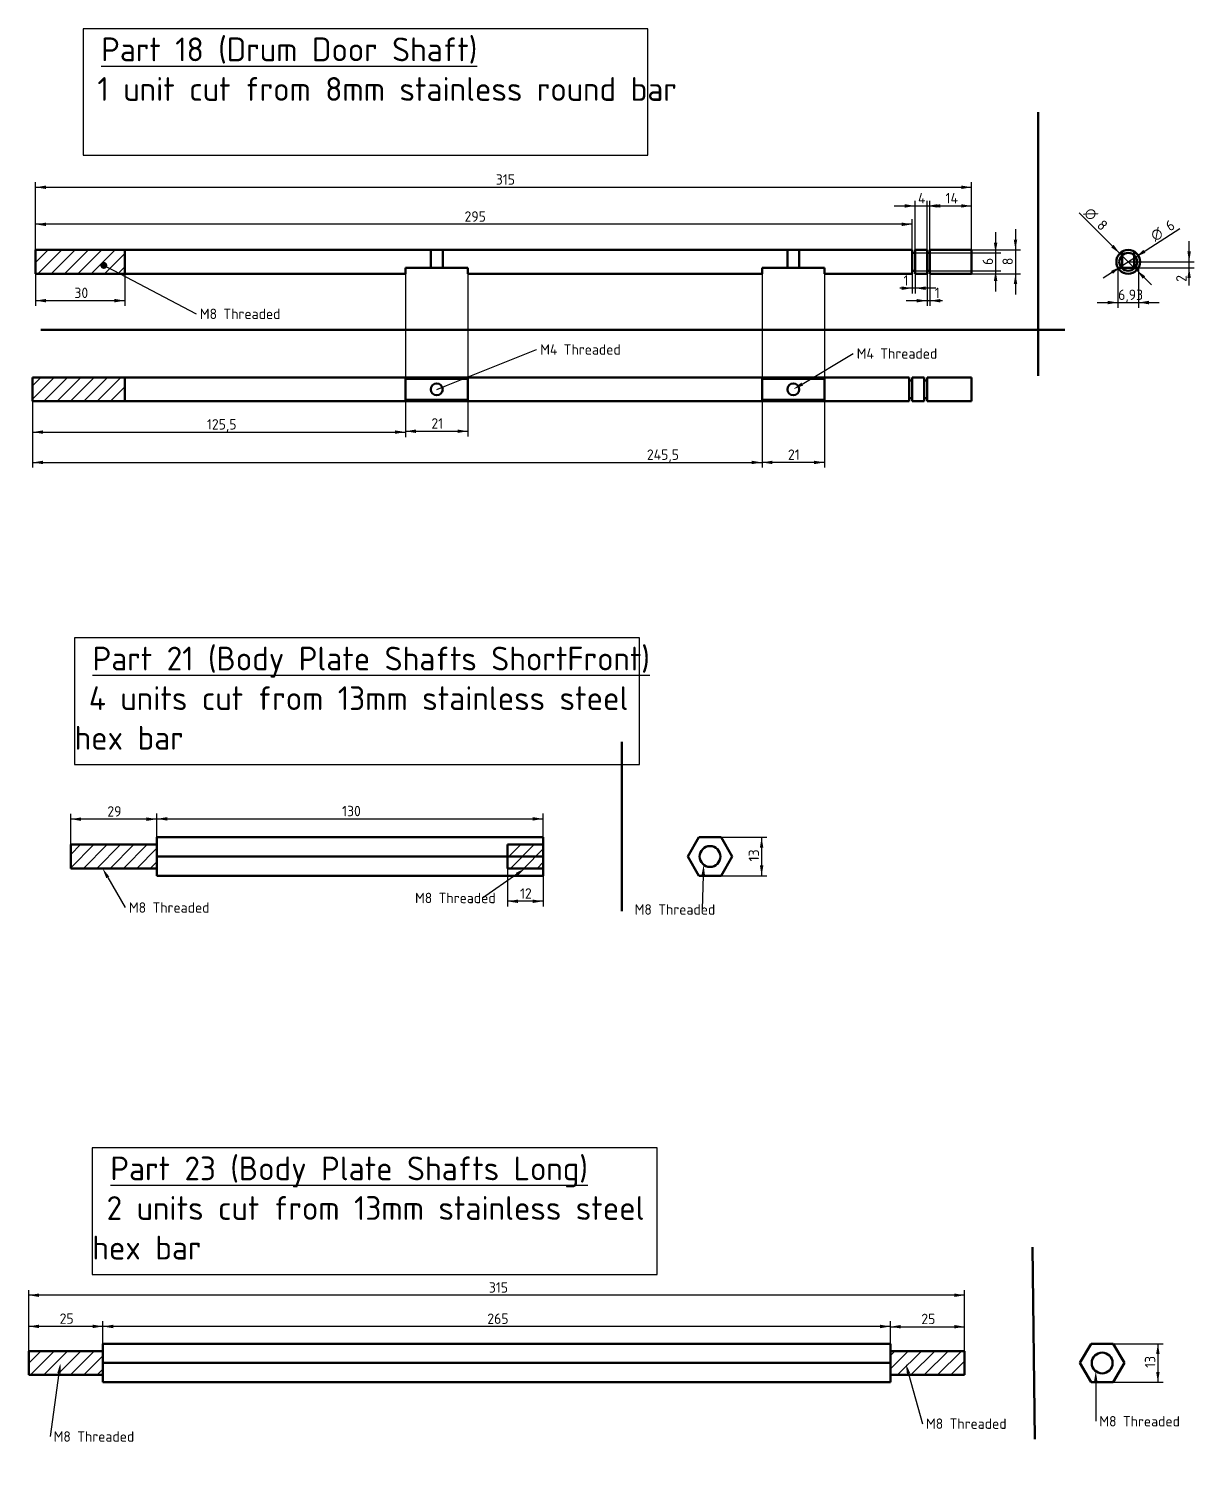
# Model space of a CAD drawing. Header units: millimetres. Extents: x 26 to 832, y 51 to 587.
# Drawn here: x 25.6 to 417.9, y 50.6 to 533.3 of the extents above; entities that cross this region are included whole.
import ezdxf
from ezdxf import colors
from ezdxf.entities.mleader import LeaderData, LeaderLine
from ezdxf.enums import TextEntityAlignment as Align
from ezdxf.lldxf.tags import DXFTag
from ezdxf.math import Vec2, Vec3

# ---------------------------------------------------------------- set-up
doc = ezdxf.new("R2010")
doc.units = ezdxf.units.MM
doc.layers.add('Default', color=7, linetype='Continuous')
doc.layers.add('Dimensions', color=7, linetype='Continuous')
doc.styles.add('SEACAD_Solid_Edge_ISO', font='seiso.ttf')
doc.styles.add('SEACAD_Solid_Edge_ISO1_Symbols', font='semeci1.ttf')
tags = doc.linetypes.add('DIVIDE2', pattern=[15.875, 6.35, -3.175, 0, -3.175, 0, -3.175]).pattern_tags.tags
tags[14:15] = [DXFTag(74, 4), DXFTag(75, 0), DXFTag(340, '0'), DXFTag(46, 0.0), DXFTag(50, 0.0), DXFTag(44, 0.0), DXFTag(45, 0.0)]
tags[12:13] = [DXFTag(74, 4), DXFTag(75, 0), DXFTag(340, '0'), DXFTag(46, 0.0), DXFTag(50, 0.0), DXFTag(44, 0.0), DXFTag(45, 0.0)]
tags[10:11] = [DXFTag(74, 4), DXFTag(75, 0), DXFTag(340, '0'), DXFTag(46, 0.0), DXFTag(50, 0.0), DXFTag(44, 0.0), DXFTag(45, 0.0)]
tags[8:9] = [DXFTag(74, 4), DXFTag(75, 0), DXFTag(340, '0'), DXFTag(46, 0.0), DXFTag(50, 0.0), DXFTag(44, 0.0), DXFTag(45, 0.0)]
tags[6:7] = [DXFTag(74, 4), DXFTag(75, 0), DXFTag(340, '0'), DXFTag(46, 0.0), DXFTag(50, 0.0), DXFTag(44, 0.0), DXFTag(45, 0.0)]
tags[4:5] = [DXFTag(74, 4), DXFTag(75, 0), DXFTag(340, '0'), DXFTag(46, 0.0), DXFTag(50, 0.0), DXFTag(44, 0.0), DXFTag(45, 0.0)]
tags = doc.linetypes.add('HIDDEN2', pattern=[4.7625, 3.175, -1.5875]).pattern_tags.tags
tags[6:7] = [DXFTag(74, 4), DXFTag(75, 0), DXFTag(340, '0'), DXFTag(46, 0.0), DXFTag(50, 0.0), DXFTag(44, 0.0), DXFTag(45, 0.0)]
tags[4:5] = [DXFTag(74, 4), DXFTag(75, 0), DXFTag(340, '0'), DXFTag(46, 0.0), DXFTag(50, 0.0), DXFTag(44, 0.0), DXFTag(45, 0.0)]
doc.dimstyles.new('ISO_(mm)', dxfattribs={"dimtxt": 3.5, "dimasz": 3.5, "dimexe": 1.75, "dimexo": 0, "dimgap": 0.875, "dimtad": 1, "dimtxsty": 'SEACAD_Solid_Edge_ISO', "dimblk1": '_SE_FILLED', "dimblk2": '_SE_FILLED', "dimsah": 1, "dimcen": 1.75, "dimadec": 0, "dimazin": 0, "dimtfac": 0.5, "dimtmove": 0, "dimatfit": 3, "dimfxl": 1, "dimarcsym": 0})

# ---------------------------------------------------------------- blocks, each defined once
blk = doc.blocks.new('_SE_FILLED')
at = {"color": 0}
blk.add_line((0, 0), (-1, 0), dxfattribs=at)
blk.add_solid([(0, 0), (-1, -0.1665), (-1, 0.1665), (0, 0)], dxfattribs=at)
blk = doc.blocks.new('_DOT')
at = {"color": 0}
blk.add_line((0, 0), (-1, 0), dxfattribs=at)
at = {"color": 0, "const_width": 0.333}
blk.add_lwpolyline([(-0.1665, 0, 1), (0.1665, 0, 1)], format="xyb", close=True, dxfattribs=at)
blk = doc.blocks.new('DMBLK68')
at = {"layer": 'Dimensions', "linetype": 'Continuous', "lineweight": 25}
for points in [[(31.41, 480.44), (27.91, 479.85), (31.41, 479.27)], [(339.41, 480.44), (339.41, 479.27), (342.91, 479.85)]]:
    blk.add_hatch(color=7, dxfattribs=at).paths.add_polyline_path(points)
at = {"layer": 'Dimensions', "color": 7, "linetype": 'Continuous', "lineweight": 25}
for p, q in [((27.91, 458.76), (27.91, 481.6)), ((27.91, 479.85), (342.91, 479.85)), ((342.91, 454.76), (342.91, 481.6))]:
    blk.add_line(p, q, dxfattribs=at)
at = {"layer": 'Dimensions', "color": 7, "linetype": 'Continuous', "lineweight": 25, "style": 'SEACAD_Solid_Edge_ISO'}
blk.add_text('315', height=3.5, dxfattribs=at).set_placement((182.79, 484.23), align=Align.TOP_LEFT)
blk = doc.blocks.new('DMBLK69')
at = {"layer": 'Dimensions', "linetype": 'Continuous', "lineweight": 25}
for points in [[(332.41, 474.16), (328.91, 473.58), (332.41, 473)], [(339.41, 474.16), (339.41, 473), (342.91, 473.58)]]:
    blk.add_hatch(color=7, dxfattribs=at).paths.add_polyline_path(points)
at = {"layer": 'Dimensions', "color": 7, "linetype": 'Continuous', "lineweight": 25}
for p, q in [((328.91, 458.76), (328.91, 475.33)), ((328.91, 473.58), (342.91, 473.58)), ((342.91, 458.76), (342.91, 475.33))]:
    blk.add_line(p, q, dxfattribs=at)
at = {"layer": 'Dimensions', "color": 7, "linetype": 'Continuous', "lineweight": 25, "style": 'SEACAD_Solid_Edge_ISO'}
blk.add_text('14', height=3.5, dxfattribs=at).set_placement((334.16, 477.95), align=Align.TOP_LEFT)
blk = doc.blocks.new('DMBLK70')
at = {"layer": 'Dimensions', "linetype": 'Continuous', "lineweight": 25}
for points in [[(324.41, 441.08), (327.91, 441.66), (324.41, 442.25)], [(332.41, 441.08), (332.41, 442.25), (328.91, 441.66)]]:
    blk.add_hatch(color=7, dxfattribs=at).paths.add_polyline_path(points)
at = {"layer": 'Dimensions', "color": 7, "linetype": 'Continuous', "lineweight": 25}
for p, q in [((327.91, 457.76), (327.91, 439.91)), ((328.91, 457.76), (328.91, 439.91)), ((333.17, 441.66), (320.91, 441.66))]:
    blk.add_line(p, q, dxfattribs=at)
at = {"layer": 'Dimensions', "color": 7, "linetype": 'Continuous', "lineweight": 25, "style": 'SEACAD_Solid_Edge_ISO'}
blk.add_text('1', height=3.5, dxfattribs=at).set_placement((330.51, 446.04), align=Align.TOP_LEFT)
blk = doc.blocks.new('DMBLK71')
at = {"layer": 'Dimensions', "linetype": 'Continuous', "lineweight": 25}
for points in [[(319.41, 445.29), (322.91, 445.88), (319.41, 446.46)], [(327.41, 445.29), (327.41, 446.46), (323.91, 445.88)]]:
    blk.add_hatch(color=7, dxfattribs=at).paths.add_polyline_path(points)
at = {"layer": 'Dimensions', "color": 7, "linetype": 'Continuous', "lineweight": 25}
for p, q in [((322.91, 451.76), (322.91, 444.13)), ((323.91, 451.76), (323.91, 444.13)), ((330.91, 445.88), (318.76, 445.88))]:
    blk.add_line(p, q, dxfattribs=at)
at = {"layer": 'Dimensions', "color": 7, "linetype": 'Continuous', "lineweight": 25, "style": 'SEACAD_Solid_Edge_ISO'}
blk.add_text('1', height=3.5, dxfattribs=at).set_placement((319.99, 450.25), align=Align.TOP_LEFT)
blk = doc.blocks.new('DMBLK72')
at = {"layer": 'Dimensions', "linetype": 'Continuous', "lineweight": 25}
for points in [[(320.41, 474.16), (320.41, 473), (323.91, 473.58)], [(331.41, 474.16), (327.91, 473.58), (331.41, 473)]]:
    blk.add_hatch(color=7, dxfattribs=at).paths.add_polyline_path(points)
at = {"layer": 'Dimensions', "color": 7, "linetype": 'Continuous', "lineweight": 25}
for p, q in [((316.91, 473.58), (334.91, 473.58)), ((323.91, 458.76), (323.91, 475.33)), ((327.91, 458.76), (327.91, 475.33))]:
    blk.add_line(p, q, dxfattribs=at)
at = {"layer": 'Dimensions', "color": 7, "linetype": 'Continuous', "lineweight": 25, "style": 'SEACAD_Solid_Edge_ISO'}
blk.add_text('4', height=3.5, dxfattribs=at).set_placement((324.88, 477.95), align=Align.TOP_LEFT)
blk = doc.blocks.new('DMBLK73')
at = {"layer": 'Dimensions', "linetype": 'Continuous', "lineweight": 25}
for points in [[(31.41, 467.97), (27.91, 467.38), (31.41, 466.8)], [(319.41, 467.97), (319.41, 466.8), (322.91, 467.38)]]:
    blk.add_hatch(color=7, dxfattribs=at).paths.add_polyline_path(points)
at = {"layer": 'Dimensions', "color": 7, "linetype": 'Continuous', "lineweight": 25}
for p, q in [((27.91, 458.76), (27.91, 469.13)), ((322.91, 458.76), (322.91, 469.13)), ((322.91, 467.38), (27.91, 467.38))]:
    blk.add_line(p, q, dxfattribs=at)
at = {"layer": 'Dimensions', "color": 7, "linetype": 'Continuous', "lineweight": 25, "style": 'SEACAD_Solid_Edge_ISO'}
blk.add_text('295', height=3.5, dxfattribs=at).set_placement((172.27, 471.76), align=Align.TOP_LEFT)
blk = doc.blocks.new('DMBLK74')
at = {"layer": 'Dimensions', "linetype": 'Continuous', "lineweight": 25}
for points in [[(389.9, 459.63), (392.79, 457.57), (390.72, 460.46)], [(400.54, 449.06), (401.36, 449.88), (398.47, 451.94)]]:
    blk.add_hatch(color=7, dxfattribs=at).paths.add_polyline_path(points)
at = {"layer": 'Dimensions', "color": 7, "linetype": 'Continuous', "lineweight": 25}
for p, q in [((392.79, 457.57), (379.07, 471.21)), ((403.43, 447), (392.79, 457.57))]:
    blk.add_line(p, q, dxfattribs=at)
for s, style, p in [('O', 'SEACAD_Solid_Edge_ISO1_Symbols', (383.03, 473.45)), ('8', 'SEACAD_Solid_Edge_ISO', (387.28, 469.22))]:
    blk.add_text(s, height=3.5, rotation=315.1827, dxfattribs=dict(at, style=style)).set_placement(p, align=Align.TOP_LEFT)
blk = doc.blocks.new('DMBLK75')
at = {"layer": 'Dimensions', "linetype": 'Continuous', "lineweight": 25}
for points in [[(351.58, 461.26), (350.41, 461.26), (350.99, 457.76)], [(351.58, 448.26), (350.99, 451.76), (350.41, 448.26)]]:
    blk.add_hatch(color=7, dxfattribs=at).paths.add_polyline_path(points)
at = {"layer": 'Dimensions', "color": 7, "linetype": 'Continuous', "lineweight": 25}
for p, q in [((350.99, 464.76), (350.99, 444.76)), ((323.91, 457.76), (352.74, 457.76)), ((323.41, 451.76), (352.74, 451.76))]:
    blk.add_line(p, q, dxfattribs=at)
at = {"layer": 'Dimensions', "color": 7, "linetype": 'Continuous', "lineweight": 25, "style": 'SEACAD_Solid_Edge_ISO'}
blk.add_text('6', height=3.5, rotation=90, dxfattribs=at).set_placement((346.62, 453.68), align=Align.TOP_LEFT)
blk = doc.blocks.new('DMBLK76')
at = {"layer": 'Dimensions', "linetype": 'Continuous', "lineweight": 25}
for points in [[(358.27, 462.26), (357.1, 462.26), (357.68, 458.76)], [(358.27, 447.26), (357.68, 450.76), (357.1, 447.26)]]:
    blk.add_hatch(color=7, dxfattribs=at).paths.add_polyline_path(points)
at = {"layer": 'Dimensions', "color": 7, "linetype": 'Continuous', "lineweight": 25}
for p, q in [((357.68, 465.76), (357.68, 443.76)), ((342.91, 458.76), (359.43, 458.76)), ((342.91, 450.76), (359.43, 450.76))]:
    blk.add_line(p, q, dxfattribs=at)
at = {"layer": 'Dimensions', "color": 7, "linetype": 'Continuous', "lineweight": 25, "style": 'SEACAD_Solid_Edge_ISO'}
blk.add_text('8', height=3.5, rotation=90, dxfattribs=at).set_placement((353.31, 453.64), align=Align.TOP_LEFT)
blk = doc.blocks.new('DMBLK77')
at = {"layer": 'Dimensions', "linetype": 'Continuous', "lineweight": 25}
for points in [[(400.77, 458.78), (398.15, 456.39), (401.4, 457.8)], [(389.86, 451.71), (390.49, 450.73), (393.11, 453.12)]]:
    blk.add_hatch(color=7, dxfattribs=at).paths.add_polyline_path(points)
at = {"layer": 'Dimensions', "color": 7, "linetype": 'Continuous', "lineweight": 25}
for p, q in [((398.15, 456.39), (412.97, 465.99)), ((387.24, 449.32), (398.15, 456.39))]:
    blk.add_line(p, q, dxfattribs=at)
for s, style, p in [('6', 'SEACAD_Solid_Edge_ISO', (407.76, 467.83)), ('O', 'SEACAD_Solid_Edge_ISO1_Symbols', (402.73, 464.57))]:
    blk.add_text(s, height=3.5, rotation=32.9326, dxfattribs=dict(at, style=style)).set_placement(p, align=Align.TOP_LEFT)
blk = doc.blocks.new('DMBLK78')
at = {"layer": 'Dimensions', "linetype": 'Continuous', "lineweight": 25}
for points in [[(416.71, 458.26), (415.54, 458.26), (416.12, 454.76)], [(416.71, 449.26), (416.12, 452.76), (415.54, 449.26)]]:
    blk.add_hatch(color=7, dxfattribs=at).paths.add_polyline_path(points)
at = {"layer": 'Dimensions', "color": 7, "linetype": 'Continuous', "lineweight": 25}
for p, q in [((416.12, 446.8), (416.12, 461.76)), ((395.63, 454.76), (417.87, 454.76)), ((399.09, 452.76), (417.87, 452.76))]:
    blk.add_line(p, q, dxfattribs=at)
at = {"layer": 'Dimensions', "color": 7, "linetype": 'Continuous', "lineweight": 25, "style": 'SEACAD_Solid_Edge_ISO'}
blk.add_text('2', height=3.5, rotation=90, dxfattribs=at).set_placement((411.75, 448.02), align=Align.TOP_LEFT)
blk = doc.blocks.new('DMBLK79')
at = {"layer": 'Dimensions', "linetype": 'Continuous', "lineweight": 25}
for points in [[(388.67, 440.46), (392.17, 441.05), (388.67, 441.63)], [(402.59, 440.46), (402.59, 441.63), (399.09, 441.05)]]:
    blk.add_hatch(color=7, dxfattribs=at).paths.add_polyline_path(points)
at = {"layer": 'Dimensions', "color": 7, "linetype": 'Continuous', "lineweight": 25}
for p, q in [((392.17, 452.76), (392.17, 439.3)), ((399.09, 452.76), (399.09, 439.3)), ((385.17, 441.05), (406.09, 441.05))]:
    blk.add_line(p, q, dxfattribs=at)
at = {"layer": 'Dimensions', "color": 7, "linetype": 'Continuous', "lineweight": 25, "style": 'SEACAD_Solid_Edge_ISO'}
blk.add_text('6,93', height=3.5, dxfattribs=at).set_placement((392.25, 445.42), align=Align.TOP_LEFT)
blk = doc.blocks.new('DMBLK80')
at = {"layer": 'Dimensions', "linetype": 'Continuous', "lineweight": 25}
for points in [[(155.91, 397.14), (155.91, 398.3), (152.41, 397.72)], [(169.91, 397.14), (173.41, 397.72), (169.91, 398.3)]]:
    blk.add_hatch(color=7, dxfattribs=at).paths.add_polyline_path(points)
at = {"layer": 'Dimensions', "color": 7, "linetype": 'Continuous', "lineweight": 25}
for p, q in [((152.41, 452.76), (152.41, 395.97)), ((173.41, 452.76), (173.41, 395.97)), ((152.41, 397.72), (173.41, 397.72))]:
    blk.add_line(p, q, dxfattribs=at)
at = {"layer": 'Dimensions', "color": 7, "linetype": 'Continuous', "lineweight": 25, "style": 'SEACAD_Solid_Edge_ISO'}
blk.add_text('21', height=3.5, dxfattribs=at).set_placement((161.12, 402.09), align=Align.TOP_LEFT)
blk = doc.blocks.new('DMBLK81')
at = {"layer": 'Dimensions', "linetype": 'Continuous', "lineweight": 25}
for points in [[(275.91, 386.64), (275.91, 387.8), (272.41, 387.22)], [(289.91, 386.64), (293.41, 387.22), (289.91, 387.8)]]:
    blk.add_hatch(color=7, dxfattribs=at).paths.add_polyline_path(points)
at = {"layer": 'Dimensions', "color": 7, "linetype": 'Continuous', "lineweight": 25}
for p, q in [((272.41, 452.76), (272.41, 385.47)), ((293.41, 452.76), (293.41, 385.47)), ((293.41, 387.22), (272.41, 387.22))]:
    blk.add_line(p, q, dxfattribs=at)
at = {"layer": 'Dimensions', "color": 7, "linetype": 'Continuous', "lineweight": 25, "style": 'SEACAD_Solid_Edge_ISO'}
blk.add_text('21', height=3.5, dxfattribs=at).set_placement((281.12, 391.59), align=Align.TOP_LEFT)
blk = doc.blocks.new('DMBLK82')
at = {"layer": 'Dimensions', "linetype": 'Continuous', "lineweight": 25}
for points in [[(30.41, 396.85), (30.41, 398.01), (26.91, 397.43)], [(148.91, 396.85), (152.41, 397.43), (148.91, 398.01)]]:
    blk.add_hatch(color=7, dxfattribs=at).paths.add_polyline_path(points)
at = {"layer": 'Dimensions', "color": 7, "linetype": 'Continuous', "lineweight": 25}
for p, q in [((152.41, 411.82), (152.41, 395.68)), ((26.91, 407.82), (26.91, 395.68)), ((26.91, 397.43), (152.41, 397.43))]:
    blk.add_line(p, q, dxfattribs=at)
at = {"layer": 'Dimensions', "color": 7, "linetype": 'Continuous', "lineweight": 25, "style": 'SEACAD_Solid_Edge_ISO'}
blk.add_text('125,5', height=3.5, dxfattribs=at).set_placement((85.57, 401.8), align=Align.TOP_LEFT)
blk = doc.blocks.new('DMBLK83')
at = {"layer": 'Dimensions', "linetype": 'Continuous', "lineweight": 25}
for points in [[(30.41, 386.64), (30.41, 387.8), (26.91, 387.22)], [(268.91, 386.64), (272.41, 387.22), (268.91, 387.8)]]:
    blk.add_hatch(color=7, dxfattribs=at).paths.add_polyline_path(points)
at = {"layer": 'Dimensions', "color": 7, "linetype": 'Continuous', "lineweight": 25}
for p, q in [((272.41, 411.82), (272.41, 385.47)), ((26.91, 407.82), (26.91, 385.47)), ((26.91, 387.22), (272.41, 387.22))]:
    blk.add_line(p, q, dxfattribs=at)
at = {"layer": 'Dimensions', "color": 7, "linetype": 'Continuous', "lineweight": 25, "style": 'SEACAD_Solid_Edge_ISO'}
blk.add_text('245,5', height=3.5, dxfattribs=at).set_placement((233.65, 391.59), align=Align.TOP_LEFT)
blk = doc.blocks.new('DMBLK84')
at = {"layer": 'Dimensions', "linetype": 'Continuous', "lineweight": 25}
for points in [[(31.41, 441.11), (31.41, 442.27), (27.91, 441.69)], [(54.41, 441.11), (57.91, 441.69), (54.41, 442.27)]]:
    blk.add_hatch(color=7, dxfattribs=at).paths.add_polyline_path(points)
at = {"layer": 'Dimensions', "color": 7, "linetype": 'Continuous', "lineweight": 25}
for p, q in [((27.91, 450.76), (27.91, 439.94)), ((57.91, 450.76), (57.91, 439.94)), ((27.91, 441.69), (57.91, 441.69))]:
    blk.add_line(p, q, dxfattribs=at)
at = {"layer": 'Dimensions', "color": 7, "linetype": 'Continuous', "lineweight": 25, "style": 'SEACAD_Solid_Edge_ISO'}
blk.add_text('30', height=3.5, dxfattribs=at).set_placement((40.97, 446.06), align=Align.TOP_LEFT)
blk = doc.blocks.new('DMBLK85')
at = {"layer": 'Dimensions', "linetype": 'Continuous', "lineweight": 25}
for points in [[(319.08, 96.83), (315.58, 96.25), (319.08, 95.66)], [(337.08, 96.83), (337.08, 95.66), (340.58, 96.25)]]:
    blk.add_hatch(color=7, dxfattribs=at).paths.add_polyline_path(points)
at = {"layer": 'Dimensions', "color": 7, "linetype": 'Continuous', "lineweight": 25}
for p, q in [((315.58, 88.04), (315.58, 98)), ((340.58, 88.04), (340.58, 98)), ((315.58, 96.25), (340.58, 96.25))]:
    blk.add_line(p, q, dxfattribs=at)
at = {"layer": 'Dimensions', "color": 7, "linetype": 'Continuous', "lineweight": 25, "style": 'SEACAD_Solid_Edge_ISO'}
blk.add_text('25', height=3.5, dxfattribs=at).set_placement((326.01, 100.62), align=Align.TOP_LEFT)
blk = doc.blocks.new('DMBLK86')
at = {"layer": 'Dimensions', "linetype": 'Continuous', "lineweight": 25}
for points in [[(43.22, 267.71), (39.72, 267.12), (43.22, 266.54)], [(65.22, 267.71), (65.22, 266.54), (68.72, 267.12)]]:
    blk.add_hatch(color=7, dxfattribs=at).paths.add_polyline_path(points)
at = {"layer": 'Dimensions', "color": 7, "linetype": 'Continuous', "lineweight": 25}
for p, q in [((39.72, 258.55), (39.72, 268.87)), ((68.72, 267.12), (39.72, 267.12)), ((68.72, 258.55), (68.72, 268.87))]:
    blk.add_line(p, q, dxfattribs=at)
at = {"layer": 'Dimensions', "color": 7, "linetype": 'Continuous', "lineweight": 25, "style": 'SEACAD_Solid_Edge_ISO'}
blk.add_text('29', height=3.5, dxfattribs=at).set_placement((52.07, 271.5), align=Align.TOP_LEFT)
blk = doc.blocks.new('DMBLK87')
at = {"layer": 'Dimensions', "linetype": 'Continuous', "lineweight": 25}
for points in [[(29.08, 96.94), (25.58, 96.36), (29.08, 95.77)], [(47.08, 96.94), (47.08, 95.77), (50.58, 96.36)]]:
    blk.add_hatch(color=7, dxfattribs=at).paths.add_polyline_path(points)
at = {"layer": 'Dimensions', "color": 7, "linetype": 'Continuous', "lineweight": 25}
for p, q in [((25.58, 88.04), (25.58, 98.11)), ((50.58, 88.04), (50.58, 98.11)), ((50.58, 96.36), (25.58, 96.36))]:
    blk.add_line(p, q, dxfattribs=at)
at = {"layer": 'Dimensions', "color": 7, "linetype": 'Continuous', "lineweight": 25, "style": 'SEACAD_Solid_Edge_ISO'}
blk.add_text('25', height=3.5, dxfattribs=at).set_placement((36.01, 100.73), align=Align.TOP_LEFT)
blk = doc.blocks.new('DMBLK90')
at = {"layer": 'Dimensions', "linetype": 'Continuous', "lineweight": 25}
for points in [[(190.22, 238.9), (190.22, 240.06), (186.72, 239.48)], [(195.22, 238.9), (198.72, 239.48), (195.22, 240.06)]]:
    blk.add_hatch(color=7, dxfattribs=at).paths.add_polyline_path(points)
at = {"layer": 'Dimensions', "color": 7, "linetype": 'Continuous', "lineweight": 25}
for p, q in [((186.72, 258.55), (186.72, 237.73)), ((198.72, 258.55), (198.72, 237.73)), ((198.72, 239.48), (186.72, 239.48))]:
    blk.add_line(p, q, dxfattribs=at)
at = {"layer": 'Dimensions', "color": 7, "linetype": 'Continuous', "lineweight": 25, "style": 'SEACAD_Solid_Edge_ISO'}
blk.add_text('12', height=3.5, dxfattribs=at).set_placement((190.93, 243.85), align=Align.TOP_LEFT)
blk = doc.blocks.new('DMBLK92')
at = {"layer": 'Dimensions', "linetype": 'Continuous', "lineweight": 25}
for points in [[(29.08, 107.44), (25.58, 106.86), (29.08, 106.27)], [(337.08, 107.44), (337.08, 106.27), (340.58, 106.86)]]:
    blk.add_hatch(color=7, dxfattribs=at).paths.add_polyline_path(points)
at = {"layer": 'Dimensions', "color": 7, "linetype": 'Continuous', "lineweight": 25}
for p, q in [((25.58, 84.04), (25.58, 108.61)), ((340.58, 106.86), (25.58, 106.86)), ((340.58, 88.04), (340.58, 108.61))]:
    blk.add_line(p, q, dxfattribs=at)
at = {"layer": 'Dimensions', "color": 7, "linetype": 'Continuous', "lineweight": 25, "style": 'SEACAD_Solid_Edge_ISO'}
blk.add_text('315', height=3.5, dxfattribs=at).set_placement((180.46, 111.23), align=Align.TOP_LEFT)
blk = doc.blocks.new('DMBLK93')
at = {"layer": 'Dimensions', "linetype": 'Continuous', "lineweight": 25}
for points in [[(72.22, 267.81), (68.72, 267.23), (72.22, 266.65)], [(195.22, 267.81), (195.22, 266.65), (198.72, 267.23)]]:
    blk.add_hatch(color=7, dxfattribs=at).paths.add_polyline_path(points)
at = {"layer": 'Dimensions', "color": 7, "linetype": 'Continuous', "lineweight": 25}
for p, q in [((68.72, 261.05), (68.72, 268.98)), ((68.72, 267.23), (198.72, 267.23)), ((198.72, 261.05), (198.72, 268.98))]:
    blk.add_line(p, q, dxfattribs=at)
at = {"layer": 'Dimensions', "color": 7, "linetype": 'Continuous', "lineweight": 25, "style": 'SEACAD_Solid_Edge_ISO'}
blk.add_text('130', height=3.5, dxfattribs=at).set_placement((131.06, 271.61), align=Align.TOP_LEFT)
blk = doc.blocks.new('DMBLK94')
at = {"layer": 'Dimensions', "linetype": 'Continuous', "lineweight": 25}
for points in [[(54.08, 96.92), (50.58, 96.33), (54.08, 95.75)], [(312.08, 96.92), (312.08, 95.75), (315.58, 96.33)]]:
    blk.add_hatch(color=7, dxfattribs=at).paths.add_polyline_path(points)
at = {"layer": 'Dimensions', "color": 7, "linetype": 'Continuous', "lineweight": 25}
for p, q in [((50.58, 90.54), (50.58, 98.08)), ((315.58, 90.54), (315.58, 98.08)), ((315.58, 96.33), (50.58, 96.33))]:
    blk.add_line(p, q, dxfattribs=at)
at = {"layer": 'Dimensions', "color": 7, "linetype": 'Continuous', "lineweight": 25, "style": 'SEACAD_Solid_Edge_ISO'}
blk.add_text('265', height=3.5, dxfattribs=at).set_placement((179.94, 100.71), align=Align.TOP_LEFT)
blk = doc.blocks.new('SE1')
at = {"layer": 'Default', "color": 7, "linetype": 'Continuous', "lineweight": 50}
for p, q in [((383.11, 90.54), (379.36, 84.04)), ((390.61, 90.54), (383.11, 90.54)), ((394.37, 84.04), (390.61, 90.54)), ((379.36, 84.04), (383.11, 77.54)), ((390.61, 77.54), (394.37, 84.04)), ((383.11, 77.54), (390.61, 77.54))]:
    blk.add_line(p, q, dxfattribs=at)
blk = doc.blocks.new('SE')
at = {"layer": 'Default'}
blk.add_blockref('SE1', (0, 0), dxfattribs=at)
blk = doc.blocks.new('SE5')
at = {"layer": 'Default', "color": 7, "linetype": 'Continuous', "lineweight": 50}
for p, q in [((251.13, 261.05), (247.38, 254.55)), ((258.64, 261.05), (251.13, 261.05)), ((262.39, 254.55), (258.64, 261.05)), ((247.38, 254.55), (251.13, 248.05)), ((258.64, 248.05), (262.39, 254.55)), ((251.13, 248.05), (258.64, 248.05))]:
    blk.add_line(p, q, dxfattribs=at)
blk = doc.blocks.new('SE4')
at = {"layer": 'Default'}
blk.add_blockref('SE5', (0, 0), dxfattribs=at)
blk = doc.blocks.new('DMBLK98')
at = {"layer": 'Dimensions', "linetype": 'Continuous', "lineweight": 25}
for points in [[(272.83, 257.55), (272.25, 261.05), (271.67, 257.55)], [(272.83, 251.55), (271.67, 251.55), (272.25, 248.05)]]:
    blk.add_hatch(color=7, dxfattribs=at).paths.add_polyline_path(points)
at = {"layer": 'Dimensions', "color": 7, "linetype": 'Continuous', "lineweight": 25}
for p, q in [((258.64, 261.05), (274, 261.05)), ((272.25, 261.05), (272.25, 248.05)), ((254.88, 248.05), (274, 248.05))]:
    blk.add_line(p, q, dxfattribs=at)
at = {"layer": 'Dimensions', "color": 7, "linetype": 'Continuous', "lineweight": 25, "style": 'SEACAD_Solid_Edge_ISO'}
blk.add_text('13', height=3.5, rotation=90, dxfattribs=at).set_placement((267.88, 252.92), align=Align.TOP_LEFT)
blk = doc.blocks.new('DMBLK99')
at = {"layer": 'Dimensions', "linetype": 'Continuous', "lineweight": 25}
for points in [[(406.19, 87.04), (405.61, 90.54), (405.02, 87.04)], [(406.19, 81.04), (405.02, 81.04), (405.61, 77.54)]]:
    blk.add_hatch(color=7, dxfattribs=at).paths.add_polyline_path(points)
at = {"layer": 'Dimensions', "color": 7, "linetype": 'Continuous', "lineweight": 25}
for p, q in [((390.61, 90.54), (407.36, 90.54)), ((405.61, 90.54), (405.61, 77.54)), ((386.86, 77.54), (407.36, 77.54))]:
    blk.add_line(p, q, dxfattribs=at)
at = {"layer": 'Dimensions', "color": 7, "linetype": 'Continuous', "lineweight": 25, "style": 'SEACAD_Solid_Edge_ISO'}
blk.add_text('13', height=3.5, rotation=90, dxfattribs=at).set_placement((401.23, 82.41), align=Align.TOP_LEFT)

msp = doc.modelspace()

# ---------------------------------------------------------------- hatches: boundary and pattern name
at = {"layer": 'Default', "linetype": 'Continuous', "lineweight": 5}
h = msp.add_hatch(dxfattribs=at)
h.set_pattern_fill('LINE', angle=45, style=0)
h.paths.add_polyline_path([(57.914, 458.756), (27.914, 458.756), (27.914, 450.756), (57.914, 450.756)])
h = msp.add_hatch(dxfattribs=at)
h.set_pattern_fill('LINE', angle=45, style=0)
h.paths.add_polyline_path([(57.914, 415.824), (26.914, 415.824), (26.914, 407.824), (57.914, 407.824)])
h = msp.add_hatch(dxfattribs=at)
h.set_pattern_fill('LINE', angle=45, style=0)
h.paths.add_polyline_path([(39.72, 250.555), (68.72, 250.555), (68.72, 258.555), (39.72, 258.555)])
h = msp.add_hatch(dxfattribs=at)
h.set_pattern_fill('LINE', angle=45, style=0)
h.paths.add_polyline_path([(198.72, 258.555), (186.72, 258.555), (186.72, 250.555), (198.72, 250.555)])
h = msp.add_hatch(dxfattribs=at)
h.set_pattern_fill('LINE', angle=45, style=0)
h.paths.add_polyline_path([(50.581, 88.039), (25.581, 88.039), (25.581, 80.039), (50.571, 80.039)])
h = msp.add_hatch(dxfattribs=at)
h.set_pattern_fill('LINE', angle=45, style=0)
h.paths.add_polyline_path([(315.581, 80.039), (340.56, 80.039), (340.56, 88.039), (315.581, 88.039)])

# ---------------------------------------------------------------- linework, layer by layer
at = {"layer": 'Default', "color": 7, "linetype": 'DIVIDE2', "lineweight": 50}
for p, q in [((365.267, 505.18), (365.267, 416.372)), ((29.714, 431.888), (374.307, 431.888)), ((225.191, 293.158), (225.191, 236.124)), ((363.371, 123.038), (364.242, 58.346))]:
    msp.add_line(p, q, dxfattribs=at)
at = {"layer": 'Default', "color": 7, "linetype": 'Continuous', "lineweight": 50}
for p, q in [((322.914, 458.756), (27.914, 458.756)), ((27.914, 450.756), (27.914, 458.756)), ((57.914, 450.756), (57.914, 458.756)), ((160.914, 458.756), (164.914, 458.756)), ((322.914, 450.756), (322.914, 458.756)), ((323.914, 450.756), (323.914, 458.756)), ((323.914, 458.756), (327.914, 458.756)), ((327.914, 458.006), (327.914, 458.756)), ((328.914, 458.756), (328.914, 458.006)), ((328.914, 458.756), (342.914, 458.756)), ((342.914, 458.756), (342.914, 450.756)), ((323.914, 457.756), (322.914, 457.756)), ((327.914, 458.006), (327.914, 450.756)), ((328.914, 457.756), (327.914, 457.756)), ((328.914, 458.006), (328.914, 450.756)), ((152.414, 450.756), (27.914, 450.756)), ((27.914, 450.756), (57.914, 450.756)), ((152.414, 452.756), (152.414, 450.756)), ((152.414, 452.756), (173.414, 452.756)), ((162.914, 452.756), (160.914, 452.756)), ((173.414, 452.756), (173.414, 450.756)), ((173.414, 450.756), (272.414, 450.756)), ((293.414, 452.756), (272.414, 452.756)), ((272.414, 452.756), (272.414, 450.756)), ((293.414, 450.756), (293.414, 452.756)), ((322.914, 450.756), (293.414, 450.756)), ((323.914, 451.756), (322.914, 451.756)), ((327.914, 450.756), (323.914, 450.756)), ((327.9, 451.756), (328.9, 451.756)), ((327.914, 450.756), (327.914, 451.506)), ((342.914, 450.756), (328.914, 450.756)), ((392.165, 452.756), (399.094, 452.756)), ((321.914, 415.824), (26.914, 415.824)), ((26.914, 415.824), (26.914, 407.824)), ((57.914, 415.824), (57.914, 407.824)), ((152.414, 415.324), (173.414, 415.324)), ((152.414, 408.324), (152.414, 415.324)), ((173.414, 415.324), (173.414, 408.324)), ((272.414, 415.324), (293.414, 415.324)), ((272.414, 408.324), (272.414, 415.324)), ((293.414, 415.324), (293.414, 408.324)), ((321.914, 407.824), (321.914, 415.824)), ((322.914, 407.824), (322.914, 415.824)), ((322.914, 415.824), (326.914, 415.824)), ((326.914, 415.074), (326.914, 415.824)), ((327.914, 415.824), (327.914, 415.074)), ((342.914, 415.824), (327.914, 415.824)), ((342.914, 415.824), (342.914, 407.824)), ((322.914, 414.824), (321.914, 414.824)), ((326.914, 415.074), (326.914, 407.824)), ((327.914, 414.824), (326.914, 414.824)), ((327.914, 415.074), (327.914, 407.824)), ((321.914, 407.824), (26.914, 407.824)), ((173.414, 408.324), (152.414, 408.324)), ((293.414, 408.324), (272.414, 408.324)), ((322.914, 408.824), (321.914, 408.824)), ((326.914, 407.824), (322.914, 407.824)), ((326.9, 408.824), (327.9, 408.824)), ((326.914, 407.824), (326.914, 408.574)), ((327.914, 407.824), (342.914, 407.824)), ((68.72, 261.055), (68.72, 248.055)), ((68.72, 261.055), (198.72, 261.055)), ((198.72, 248.055), (198.72, 261.055)), ((68.72, 258.555), (39.72, 258.555)), ((39.72, 258.555), (39.72, 250.555)), ((68.72, 258.555), (68.72, 250.555)), ((198.72, 254.555), (198.72, 258.555)), ((198.72, 250.555), (198.72, 258.555)), ((198.72, 254.555), (198.72, 258.055)), ((198.72, 254.555), (68.72, 254.555)), ((39.72, 250.555), (68.72, 250.555)), ((68.72, 248.055), (198.72, 248.055)), ((50.581, 88.039), (25.581, 88.039)), ((25.581, 88.039), (25.581, 80.039)), ((50.581, 90.539), (50.567, 77.539)), ((50.581, 88.039), (50.571, 80.039)), ((315.581, 90.539), (50.581, 90.539)), ((50.581, 84.039), (50.581, 88.039)), ((315.581, 77.539), (315.581, 90.539)), ((315.581, 84.039), (315.581, 88.039)), ((315.581, 88.039), (340.581, 88.039)), ((315.581, 84.039), (315.581, 87.539)), ((340.581, 88.039), (340.583, 80.037)), ((315.581, 84.039), (50.581, 84.039)), ((25.581, 80.039), (50.571, 80.039)), ((50.567, 77.539), (315.581, 77.539)), ((340.581, 80.039), (315.581, 80.039))]:
    msp.add_line(p, q, dxfattribs=at)
at = {"layer": 'Default', "color": 7, "linetype": 'HIDDEN2', "lineweight": 50}
for p, q in [((160.914, 452.756), (160.914, 458.756)), ((164.914, 458.756), (164.914, 452.756)), ((280.914, 452.756), (280.914, 458.756)), ((284.914, 458.756), (284.914, 452.756)), ((393.626, 452.756), (393.633, 458.223)), ((397.63, 458.223), (397.626, 452.756)), ((198.72, 258.555), (186.72, 258.555)), ((186.72, 258.555), (186.72, 250.555)), ((186.72, 250.555), (198.72, 250.555))]:
    msp.add_line(p, q, dxfattribs=at)
at = {"layer": 'Default', "color": 7, "linetype": 'Continuous', "lineweight": 30}
for points in [[(43.868, 533.251), (43.868, 490.616), (234.001, 490.616), (234.001, 533.251), (43.868, 533.251)], [(40.978, 328.162), (40.978, 285.528), (231.111, 285.528), (231.111, 328.162), (40.978, 328.162)], [(46.958, 156.52), (46.958, 113.886), (237.09, 113.886), (237.09, 156.52), (46.958, 156.52)]]:
    msp.add_lwpolyline(points, dxfattribs=at)
at = {"layer": 'Default', "color": 7, "linetype": 'Continuous', "lineweight": 50}
for centre, radius in [((395.63, 454.756), 4), ((395.63, 454.756), 3), ((162.914, 411.824), 2), ((282.914, 411.824), 2), ((254.884, 254.555), 3.5), ((386.861, 84.039), 3.5)]:
    msp.add_circle(centre, radius, dxfattribs=at)

# ---------------------------------------------------------------- block references
for name in ['SE4', 'SE']:
    msp.add_blockref(name, (0, 0))

# ---------------------------------------------------------------- texts
at = {"layer": 'Default', "char_height": 10.054167, "width": 190.13251, "attachment_point": 1}
for s, insert in [('{\\fSolid Edge ISO|b0||i0||c0|p34;\\C7;\\L\\H10.05416667;\\W1.;\\T1.; }{\\fSolid Edge ISO|b0||i0||c0|p34;\\C7;\\L\\H8.;\\W1.;\\T1.;Part 18 (Drum Door Shaft) \\P}{\\fSolid Edge ISO|b0||i0||c0|p34;\\C7;\\H8.;\\W1.;\\T1.; 1 unit cut from 8mm stainless round bar}', (43.868, 530.28)), ('{\\fSolid Edge ISO|b0||i0||c0|p34;\\C7;\\L\\H10.05416667;\\W1.;\\T1.; }{\\fSolid Edge ISO|b0||i0||c0|p34;\\C7;\\L\\H8.;\\W1.;\\T1.;Part 21 (Body Plate Shafts ShortFront) \\P}{\\fSolid Edge ISO|b0||i0||c0|p34;\\C7;\\H8.;\\W1.;\\T1.; 4 units cut from 13mm stainless steel hex bar}', (40.978, 325.192)), ('{\\fSolid Edge ISO|b0||i0||c0|p34;\\C7;\\L\\H10.05416667;\\W1.;\\T1.; }{\\fSolid Edge ISO|b0||i0||c0|p34;\\C7;\\L\\H8.;\\W1.;\\T1.;Part 23 (Body Plate Shafts Long) \\P}{\\fSolid Edge ISO|b0||i0||c0|p34;\\C7;\\H8.;\\W1.;\\T1.; 2 units cut from 13mm stainless steel hex bar}', (46.958, 153.549))]:
    msp.add_mtext(s, dxfattribs=dict(at, insert=insert))

# ---------------------------------------------------------------- dimensions: what is measured, and where the dimension line sits
at = {"layer": 'Dimensions', "color": 7, "linetype": 'Continuous', "lineweight": 25}
for base, p1, p2, picture, middle in [((342.914, 479.852), (27.914, 458.756), (342.914, 454.756), 'DMBLK68', (185.414, 479.852)), ((27.914, 467.385), (322.914, 458.756), (27.914, 458.756), 'DMBLK73', (175.414, 467.385)), ((327.914, 441.663), (328.914, 457.756), (327.914, 457.756), 'DMBLK70', (329.285, 441.663)), ((272.414, 387.218), (293.414, 452.756), (272.414, 452.756), 'DMBLK81', (282.914, 387.218)), ((322.914, 445.878), (323.914, 451.756), (322.914, 451.756), 'DMBLK71', (322.644, 445.878)), ((152.414, 397.429), (26.914, 415.824), (152.414, 411.824), 'DMBLK82', (89.664, 397.429)), ((272.414, 387.218), (26.914, 407.824), (272.414, 411.824), 'DMBLK83', (238.068, 387.218)), ((39.72, 267.122), (68.72, 258.555), (39.72, 258.555), 'DMBLK86', (54.22, 267.122)), ((186.72, 239.478), (198.72, 258.555), (186.72, 258.555), 'DMBLK90', (192.72, 239.478)), ((25.581, 106.856), (340.581, 88.039), (25.581, 84.039), 'DMBLK92', (183.081, 106.856)), ((25.581, 96.356), (50.581, 88.039), (25.581, 88.039), 'DMBLK87', (38.081, 96.356))]:
    dim = msp.add_linear_dim(base=base, p1=p1, p2=p2, text='\\A1;<>', dimstyle='ISO_(mm)', dxfattribs=at)
    dim.commit()
    dim.dimension.update_dxf_attribs({"geometry": picture, "text_midpoint": middle, "dimtype": 160})
for base, p1, p2, angle, picture, middle, dimtype in [((323.914, 473.579), (323.914, 458.756), (327.914, 458.756), 0, 'DMBLK72', (325.914, 473.579), 161), ((328.914, 473.579), (328.914, 458.756), (342.914, 458.756), 0, 'DMBLK69', (335.914, 473.579), 161), ((350.993, 451.756), (323.914, 457.756), (323.414, 451.756), 90, 'DMBLK75', (350.993, 454.756), 160), ((357.685, 458.756), (342.914, 458.756), (342.914, 450.756), 270, 'DMBLK76', (357.685, 454.756), 161), ((416.122, 454.756), (392.165, 452.756), (395.63, 454.756), 90, 'DMBLK78', (416.122, 451.395), 160), ((27.914, 441.69), (27.914, 450.756), (57.914, 450.756), 0, 'DMBLK84', (42.914, 441.69), 161), ((152.414, 397.718), (152.414, 452.756), (173.414, 452.756), 0, 'DMBLK80', (162.914, 397.718), 161), ((392.165, 441.046), (392.165, 452.756), (399.094, 452.756), 0, 'DMBLK79', (395.63, 441.046), 161), ((68.72, 267.23), (68.72, 261.055), (198.72, 261.055), 0, 'DMBLK93', (133.72, 267.23), 161), ((272.25, 248.055), (258.637, 261.055), (254.884, 248.055), 90, 'DMBLK98', (272.25, 254.555), 160), ((315.581, 96.334), (315.581, 90.539), (50.581, 90.539), 180, 'DMBLK94', (183.081, 96.334), 161), ((315.581, 96.247), (315.581, 88.039), (340.581, 88.039), 0, 'DMBLK85', (328.081, 96.247), 161), ((405.605, 77.539), (390.614, 90.539), (386.861, 77.539), 90, 'DMBLK99', (405.605, 84.039), 160)]:
    dim = msp.add_linear_dim(base=base, p1=p1, p2=p2, angle=angle, text='\\A1;<>', dimstyle='ISO_(mm)', dxfattribs=at)
    dim.commit()
    dim.dimension.update_dxf_attribs({"geometry": picture, "text_midpoint": middle, "dimtype": dimtype})
for p1, p2, picture, middle in [((398.467, 451.936), (392.792, 457.575), 'DMBLK74', (386.646, 463.682)), ((393.112, 453.125), (398.147, 456.387), 'DMBLK77', (404.078, 460.228))]:
    dim = msp.add_diameter_dim_2p(p1=p1, p2=p2, text='\\A1;<>', dimstyle='ISO_(mm)', override={"dimtmove": 1, "dimtolj": 1}, dxfattribs=at)
    dim.commit()
    dim.dimension.update_dxf_attribs({"geometry": picture, "text_midpoint": middle, "dimtype": 163})

# ---------------------------------------------------------------- leaders
ml = msp.add_multileader_mtext('Standard', dxfattribs=at)
ml.set_content('{\\pxsm0.9;\\fSolid Edge ISO|b0||i0||c0|p34;\\W1.;M8 Threaded\\P}', color=256)
ml.set_leader_properties()
ml.set_arrow_properties(name='DOT')
ml.build(insert=Vec2(0, 0))
ml.multileader.update_dxf_attribs({"dogleg_length": 0, "arrow_head_size": 3.5})
ctx = ml.context
ctx.base_point, ctx.char_height, ctx.arrow_head_size, ctx.landing_gap_size = Vec3(81.205, 437.472), 3.5, 3.5, 1.225
notes = []
notes.append((ctx, [(0, (1, 1, 0), (81.98, 437.222), (1, 0), 0, [(0, [(50.872, 453.545)], 0, [])])]))
ctx.mtext.insert = Vec3(83.205, 438.989)
ml = msp.add_multileader_mtext('Standard', dxfattribs=at)
ml.set_content('{\\pxsm0.9;\\fSolid Edge ISO|b0||i0||c0|p34;\\W1.;M4 Threaded\\P}', color=256)
ml.set_leader_properties()
ml.set_arrow_properties(name='_SE_FILLED')
ml.build(insert=Vec2(0, 0))
ml.multileader.update_dxf_attribs({"dogleg_length": 0, "arrow_head_size": 3.5})
ctx = ml.context
ctx.base_point, ctx.char_height, ctx.arrow_head_size, ctx.landing_gap_size = Vec3(195.74, 425.499), 3.5, 3.5, 1.225
notes.append((ctx, [(0, (1, 1, 0), (196.515, 425.249), (1, 0), 0, [(0, [(162.914, 411.824)], 0, [])])]))
ctx.mtext.insert = Vec3(197.74, 427.003)
ml = msp.add_multileader_mtext('Standard', dxfattribs=at)
ml.set_content('{\\pxsm0.9;\\fSolid Edge ISO|b0||i0||c0|p34;\\W1.;M4 Threaded\\P}', color=256)
ml.set_leader_properties()
ml.build(insert=Vec2(0, 0))
ml.multileader.update_dxf_attribs({"dogleg_length": 0, "arrow_head_size": 3.5})
ctx = ml.context
ctx.base_point, ctx.char_height, ctx.arrow_head_size, ctx.landing_gap_size = Vec3(302.266, 424.138), 3.5, 3.5, 1.225
notes.append((ctx, [(0, (1, 1, 0), (303.041, 423.888), (1, 0), 0, [(0, [(282.914, 411.824)], 0, [])])]))
ctx.mtext.insert = Vec3(304.266, 425.641)
ml = msp.add_multileader_mtext('Standard', dxfattribs=at)
ml.set_content('{\\pxsm0.9;\\fSolid Edge ISO|b0||i0||c0|p34;\\W1.;M8 Threaded\\P}', color=256)
ml.set_leader_properties()
ml.build(insert=Vec2(0, 0))
ml.multileader.update_dxf_attribs({"dogleg_length": 0, "arrow_head_size": 3.5})
ctx = ml.context
ctx.base_point, ctx.char_height, ctx.arrow_head_size, ctx.landing_gap_size = Vec3(227.54, 236.952), 3.5, 3.5, 1.225
notes.append((ctx, [(0, (1, 1, 0), (252.248, 236.702), (-1, 0), 0, [(0, [(252.719, 251.805)], 0, [])])]))
ctx.mtext.insert = Vec3(229.54, 238.47)
ml = msp.add_multileader_mtext('Standard', dxfattribs=at)
ml.set_content('{\\pxsm0.9;\\fSolid Edge ISO|b0||i0||c0|p34;\\W1.;M8 Threaded\\P}', color=256)
ml.set_leader_properties()
ml.build(insert=Vec2(0, 0))
ml.multileader.update_dxf_attribs({"dogleg_length": 0, "arrow_head_size": 3.5})
ctx = ml.context
ctx.base_point, ctx.char_height, ctx.arrow_head_size, ctx.landing_gap_size = Vec3(57.332, 237.598), 3.5, 3.5, 1.225
notes.append((ctx, [(0, (1, 1, 0), (58.107, 237.348), (1, 0), 0, [(0, [(50.44, 250.555)], 0, [])])]))
ctx.mtext.insert = Vec3(59.332, 239.116)
ml = msp.add_multileader_mtext('Standard', dxfattribs=at)
ml.set_content('{\\pxsm0.9;\\fSolid Edge ISO|b0||i0||c0|p34;\\W1.;M8 Threaded\\P}', color=256)
ml.set_leader_properties()
ml.build(insert=Vec2(0, 0))
ml.multileader.update_dxf_attribs({"dogleg_length": 0, "arrow_head_size": 3.5})
ctx = ml.context
ctx.base_point, ctx.char_height, ctx.arrow_head_size, ctx.landing_gap_size = Vec3(153.615, 240.822), 3.5, 3.5, 1.225
notes.append((ctx, [(0, (1, 1, 0), (178.323, 240.572), (-1, 0), 0, [(0, [(192.72, 250.555)], 0, [])])]))
ctx.mtext.insert = Vec3(155.615, 242.34)
ml = msp.add_multileader_mtext('Standard', dxfattribs=at)
ml.set_content('{\\pxsm0.9;\\fSolid Edge ISO|b0||i0||c0|p34;\\W1.;M8 Threaded\\P}', color=256)
ml.set_leader_properties()
ml.build(insert=Vec2(0, 0))
ml.multileader.update_dxf_attribs({"dogleg_length": 0, "arrow_head_size": 3.5})
ctx = ml.context
ctx.base_point, ctx.char_height, ctx.arrow_head_size, ctx.landing_gap_size = Vec3(32, 59.52), 3.5, 3.5, 1.225
notes.append((ctx, [(0, (1, 1, 0), (32.775, 59.27), (1, 0), 0, [(0, [(36.27, 84.039)], 0, [])])]))
ctx.mtext.insert = Vec3(34, 61.037)
ml = msp.add_multileader_mtext('Standard', dxfattribs=at)
ml.set_content('{\\pxsm0.9;\\fSolid Edge ISO|b0||i0||c0|p34;\\W1.;M8 Threaded\\P}', color=256)
ml.set_leader_properties()
ml.build(insert=Vec2(0, 0))
ml.multileader.update_dxf_attribs({"dogleg_length": 0, "arrow_head_size": 3.5})
ctx = ml.context
ctx.base_point, ctx.char_height, ctx.arrow_head_size, ctx.landing_gap_size = Vec3(325.581, 63.846), 3.5, 3.5, 1.225
notes.append((ctx, [(0, (1, 1, 0), (326.356, 63.596), (1, 0), 0, [(0, [(320.789, 83.814)], 0, [])])]))
ctx.mtext.insert = Vec3(327.581, 65.363)
ml = msp.add_multileader_mtext('Standard', dxfattribs=at)
ml.set_content('{\\pxsm0.9;\\fSolid Edge ISO|b0||i0||c0|p34;\\W1.;M8 Threaded\\P}', color=256)
ml.set_leader_properties()
ml.build(insert=Vec2(0, 0))
ml.multileader.update_dxf_attribs({"dogleg_length": 0, "arrow_head_size": 3.5})
ctx = ml.context
ctx.base_point, ctx.char_height, ctx.arrow_head_size, ctx.landing_gap_size = Vec3(383.921, 64.65), 3.5, 3.5, 1.225
notes.append((ctx, [(0, (1, 1, 0), (384.696, 64.4), (1, 0), 0, [(0, [(384.696, 81.289)], 0, [])])]))
ctx.mtext.insert = Vec3(385.921, 66.168)
for ctx, leaders in notes:
    for number, flags, end, landing, length, lines in leaders:
        leader = LeaderData()
        leader.index, (leader.has_last_leader_line, leader.has_dogleg_vector, leader.attachment_direction) = number, flags
        leader.last_leader_point, leader.dogleg_vector, leader.dogleg_length = Vec3(end), Vec3(landing), length
        for number, points, colour, breaks in lines:
            line = LeaderLine()
            line.index, line.vertices, line.color, line.breaks = number, Vec3.list(points), colors.encode_raw_color(colour), breaks
            leader.lines.append(line)
        ctx.leaders.append(leader)

doc.saveas('drawing.dxf')
